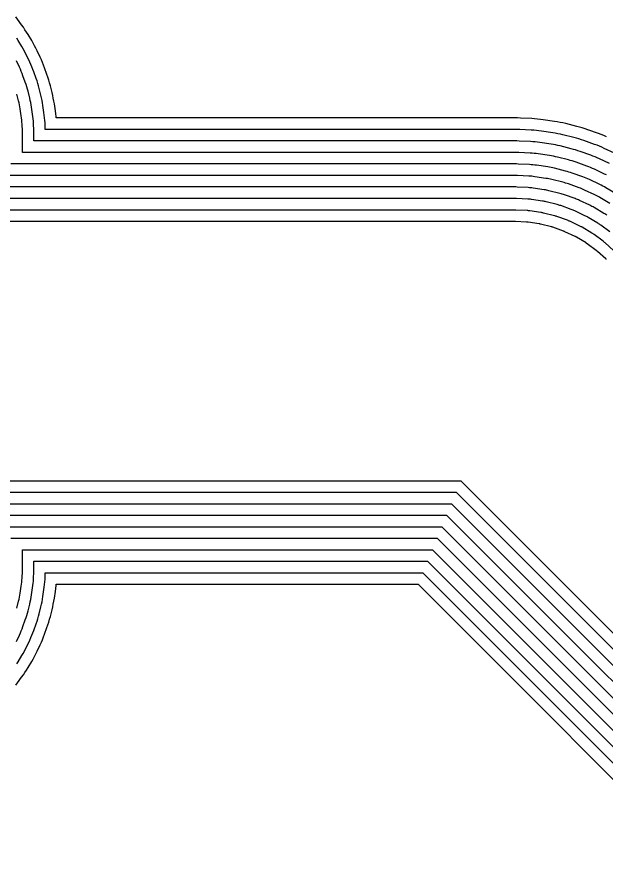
# Model space of a CAD drawing. Header units: metres. Extents: x 1.4 to 44.2, y 0.1 to 33.9.
# Drawn here: x 5.296 to 7.343, y 10.236 to 13.186 of the extents above; entities that cross this region are included whole.
import ezdxf

# ---------------------------------------------------------------- set-up
doc = ezdxf.new("R2010")
doc.units = ezdxf.units.M

msp = doc.modelspace()

# ---------------------------------------------------------------- linework, layer by layer
for points in [[(7.3443, 12.7696), (7.3351, 12.7735), (7.3257, 12.7773), (7.3163, 12.7808), (7.2793, 12.794), (7.2698, 12.7973), (7.2602, 12.8003), (7.2505, 12.8031), (7.2408, 12.8057), (7.2027, 12.8152), (7.1929, 12.8176), (7.1831, 12.8196), (7.1732, 12.8215), (7.1632, 12.8231), (7.1244, 12.8288), (7.1144, 12.8302), (7.1044, 12.8313), (7.0944, 12.8322), (7.0844, 12.8328), (7.0451, 12.8347), (7.0351, 12.8351), (7.025, 12.8352), (5.4322, 12.8352), (5.4318, 12.8397), (5.4307, 12.8497), (5.4294, 12.8597), (5.4258, 12.8839), (5.4242, 12.8939), (5.4223, 12.9038), (5.4202, 12.9136), (5.4179, 12.9234), (5.412, 12.9472), (5.4094, 12.9569), (5.4066, 12.9666), (5.4036, 12.9762), (5.4003, 12.9857), (5.392, 13.0088), (5.3885, 13.0182), (5.3848, 13.0276), (5.3808, 13.0368), (5.3766, 13.046), (5.3661, 13.0682), (5.3617, 13.0772), (5.3571, 13.0861), (5.3522, 13.0949), (5.3472, 13.1036), (5.3345, 13.1247), (5.3293, 13.1333), (5.3238, 13.1417), (5.3181, 13.15), (5.3122, 13.1581), (5.2976, 13.1778), (5.2915, 13.1859)], [(7.3719, 12.7124), (7.3364, 12.7292), (7.3281, 12.733), (7.3198, 12.7366), (7.3113, 12.74), (7.3028, 12.7431), (7.2658, 12.7564), (7.2572, 12.7593), (7.2486, 12.762), (7.2399, 12.7646), (7.2311, 12.7669), (7.193, 12.7764), (7.1842, 12.7785), (7.1753, 12.7804), (7.1663, 12.7821), (7.1574, 12.7835), (7.1185, 12.7893), (7.1095, 12.7905), (7.1005, 12.7915), (7.0915, 12.7923), (7.0824, 12.7928), (7.0432, 12.7948), (7.0341, 12.7951), (7.025, 12.7952), (5.3945, 12.7952), (5.3934, 12.8177), (5.3928, 12.8267), (5.392, 12.8358), (5.391, 12.8448), (5.3898, 12.8538), (5.3862, 12.8781), (5.3848, 12.887), (5.3831, 12.896), (5.3812, 12.9049), (5.3791, 12.9137), (5.3732, 12.9375), (5.3708, 12.9463), (5.3683, 12.955), (5.3656, 12.9636), (5.3626, 12.9722), (5.3544, 12.9953), (5.3512, 13.0038), (5.3478, 13.0123), (5.3442, 13.0206), (5.3405, 13.0289), (5.33, 13.0511), (5.326, 13.0592), (5.3218, 13.0673), (5.3174, 13.0752), (5.3129, 13.0831), (5.3002, 13.1041), (5.2955, 13.1119)], [(7.3548, 12.6763), (7.3193, 12.6931), (7.3119, 12.6964), (7.3044, 12.6996), (7.2969, 12.7026), (7.2893, 12.7055), (7.2524, 12.7187), (7.2447, 12.7213), (7.237, 12.7238), (7.2292, 12.726), (7.2214, 12.7281), (7.1833, 12.7376), (7.1754, 12.7395), (7.1675, 12.7412), (7.1595, 12.7427), (7.1515, 12.744), (7.1127, 12.7497), (7.1046, 12.7508), (7.0966, 12.7517), (7.0885, 12.7524), (7.0804, 12.7529), (7.0412, 12.7548), (7.0331, 12.7551), (7.025, 12.7552), (5.355, 12.7552), (5.355, 12.775), (5.3549, 12.7831), (5.3546, 12.7912), (5.3534, 12.8157), (5.3529, 12.8238), (5.3522, 12.8319), (5.3513, 12.8399), (5.3502, 12.8479), (5.3466, 12.8722), (5.3454, 12.8802), (5.3439, 12.8882), (5.3422, 12.8961), (5.3403, 12.904), (5.3344, 12.9278), (5.3323, 12.9356), (5.33, 12.9434), (5.3276, 12.9511), (5.325, 12.9588), (5.3167, 12.9819), (5.3139, 12.9894), (5.3109, 12.997), (5.3077, 13.0044), (5.3043, 13.0118), (5.2938, 13.034)], [(7.3441, 12.637), (7.3377, 12.6401), (7.3022, 12.6569), (7.2957, 12.6599), (7.2891, 12.6627), (7.2825, 12.6653), (7.2759, 12.6678), (7.2389, 12.681), (7.2322, 12.6833), (7.2254, 12.6855), (7.2185, 12.6875), (7.2116, 12.6893), (7.1736, 12.6988), (7.1666, 12.7005), (7.1597, 12.702), (7.1527, 12.7033), (7.1456, 12.7044), (7.1068, 12.7101), (7.0997, 12.7111), (7.0927, 12.7119), (7.0856, 12.7125), (7.0785, 12.7129), (7.0392, 12.7149), (7.0321, 12.7151), (7.025, 12.7152), (5.315, 12.7152), (5.315, 12.775), (5.3149, 12.7821), (5.3147, 12.7892), (5.3135, 12.8137), (5.313, 12.8209), (5.3124, 12.8279), (5.3116, 12.835), (5.3107, 12.8421), (5.3071, 12.8663), (5.3059, 12.8734), (5.3046, 12.8804), (5.3032, 12.8873), (5.3015, 12.8942), (5.2956, 12.918)], [(7.3759, 12.5722), (7.3422, 12.5924), (7.3369, 12.5955), (7.3315, 12.5984), (7.3261, 12.6013), (7.3206, 12.604), (7.2851, 12.6207), (7.2795, 12.6233), (7.2738, 12.6257), (7.2681, 12.628), (7.2624, 12.6301), (7.2254, 12.6434), (7.2196, 12.6454), (7.2138, 12.6472), (7.2079, 12.6489), (7.2019, 12.6505), (7.1638, 12.66), (7.1579, 12.6614), (7.1519, 12.6627), (7.1458, 12.6638), (7.1398, 12.6648), (7.1009, 12.6706), (7.0948, 12.6714), (7.0887, 12.6721), (7.0826, 12.6726), (7.0765, 12.673), (7.0373, 12.6749), (7.0311, 12.6751), (7.025, 12.6752), (5.275, 12.6752)], [(7.3553, 12.5379), (7.3216, 12.5581), (7.3172, 12.5607), (7.3127, 12.5632), (7.3081, 12.5655), (7.3035, 12.5678), (7.2679, 12.5846), (7.2633, 12.5867), (7.2585, 12.5888), (7.2537, 12.5907), (7.2489, 12.5925), (7.2119, 12.6057), (7.2071, 12.6074), (7.2021, 12.6089), (7.1972, 12.6104), (7.1922, 12.6117), (7.1541, 12.6212), (7.1491, 12.6224), (7.1441, 12.6235), (7.139, 12.6244), (7.1339, 12.6252), (7.0951, 12.631), (7.0899, 12.6317), (7.0848, 12.6323), (7.0797, 12.6327), (7.0745, 12.633), (7.0353, 12.635), (7.0302, 12.6351), (7.025, 12.6352), (5.235, 12.6352)], [(7.3452, 12.4968), (7.3418, 12.4991), (7.3383, 12.5014), (7.3347, 12.5036), (7.3011, 12.5238), (7.2975, 12.5259), (7.2938, 12.5279), (7.2901, 12.5298), (7.2863, 12.5316), (7.2508, 12.5484), (7.2471, 12.5502), (7.2432, 12.5518), (7.2393, 12.5534), (7.2354, 12.5548), (7.1985, 12.568), (7.1945, 12.5694), (7.1905, 12.5707), (7.1865, 12.5718), (7.1825, 12.5729), (7.1444, 12.5824), (7.1403, 12.5834), (7.1363, 12.5843), (7.1322, 12.585), (7.128, 12.5857), (7.0892, 12.5914), (7.085, 12.592), (7.0809, 12.5925), (7.0767, 12.5928), (7.0726, 12.5931), (7.0334, 12.595), (7.0292, 12.5952), (7.025, 12.5952), (5.195, 12.5952)], [(7.3563, 12.4388), (7.3248, 12.4622), (7.3222, 12.4641), (7.3196, 12.4659), (7.3169, 12.4676), (7.3142, 12.4693), (7.2805, 12.4895), (7.2777, 12.4911), (7.2749, 12.4926), (7.2721, 12.4941), (7.2692, 12.4955), (7.2337, 12.5123), (7.2308, 12.5136), (7.2279, 12.5149), (7.2249, 12.516), (7.222, 12.5171), (7.185, 12.5304), (7.182, 12.5314), (7.1789, 12.5324), (7.1759, 12.5333), (7.1728, 12.5341), (7.1347, 12.5436), (7.1316, 12.5444), (7.1284, 12.545), (7.1253, 12.5456), (7.1222, 12.5461), (7.0833, 12.5519), (7.0802, 12.5523), (7.077, 12.5527), (7.0738, 12.5529), (7.0706, 12.5531), (7.0314, 12.5551), (7.0282, 12.5552), (7.025, 12.5552), (5.155, 12.5552)], [(7.3684, 12.3747), (7.3393, 12.4011), (7.3377, 12.4025), (7.336, 12.4039), (7.3343, 12.4053), (7.3325, 12.4067), (7.301, 12.4301), (7.2992, 12.4313), (7.2974, 12.4326), (7.2955, 12.4338), (7.2936, 12.435), (7.2599, 12.4552), (7.258, 12.4563), (7.2561, 12.4573), (7.2541, 12.4583), (7.2521, 12.4593), (7.2166, 12.4761), (7.2146, 12.477), (7.2126, 12.4779), (7.2106, 12.4787), (7.2085, 12.4795), (7.1715, 12.4927), (7.1694, 12.4934), (7.1673, 12.4941), (7.1652, 12.4947), (7.1631, 12.4953), (7.125, 12.5048), (7.1228, 12.5053), (7.1206, 12.5058), (7.1185, 12.5062), (7.1163, 12.5065), (7.0774, 12.5123), (7.0753, 12.5126), (7.0731, 12.5129), (7.0709, 12.513), (7.0687, 12.5132), (7.0294, 12.5151), (7.0272, 12.5152), (7.025, 12.5152), (5.115, 12.5152)], [(7.3434, 12.3434), (7.3425, 12.3442), (7.3416, 12.345), (7.3125, 12.3714), (7.3116, 12.3722), (7.3106, 12.373), (7.3097, 12.3738), (7.3087, 12.3745), (7.2771, 12.3979), (7.2761, 12.3986), (7.2751, 12.3993), (7.2741, 12.4), (7.2731, 12.4007), (7.2394, 12.4208), (7.2383, 12.4215), (7.2372, 12.4221), (7.2361, 12.4226), (7.235, 12.4232), (7.1995, 12.4399), (7.1984, 12.4405), (7.1973, 12.4409), (7.1962, 12.4414), (7.195, 12.4418), (7.158, 12.4551), (7.1569, 12.4555), (7.1557, 12.4558), (7.1545, 12.4562), (7.1533, 12.4565), (7.1152, 12.466), (7.114, 12.4663), (7.1128, 12.4666), (7.1116, 12.4668), (7.1104, 12.467), (7.0716, 12.4727), (7.0704, 12.4729), (7.0691, 12.473), (7.0679, 12.4731), (7.0667, 12.4732), (7.0275, 12.4752), (7.0262, 12.4752), (7.025, 12.4752), (5.075, 12.4752)], [(5.075, 11.5748), (6.8385, 11.5748), (8.0067, 10.4067)], [(5.115, 11.5348), (6.822, 11.5348), (7.9784, 10.3784)], [(5.155, 11.4948), (6.8054, 11.4948), (7.9501, 10.3501)], [(5.195, 11.4548), (6.7888, 11.4548), (7.9218, 10.3218)], [(5.235, 11.4148), (6.7723, 11.4148), (7.8936, 10.2935)], [(5.275, 11.3748), (6.7557, 11.3748), (7.8653, 10.2652)], [(5.2956, 11.132), (5.3015, 11.1558), (5.3032, 11.1627), (5.3046, 11.1697), (5.3059, 11.1767), (5.3071, 11.1837), (5.3107, 11.208), (5.3116, 11.215), (5.3124, 11.2221), (5.313, 11.2292), (5.3135, 11.2363), (5.3147, 11.2608), (5.3149, 11.2679), (5.315, 11.275), (5.315, 11.3348), (6.7391, 11.3348), (7.837, 10.2369)], [(5.2938, 11.0161), (5.3043, 11.0382), (5.3077, 11.0456), (5.3109, 11.0531), (5.3139, 11.0606), (5.3167, 11.0682), (5.325, 11.0913), (5.3276, 11.0989), (5.33, 11.1066), (5.3323, 11.1144), (5.3344, 11.1223), (5.3403, 11.1461), (5.3422, 11.1539), (5.3439, 11.1619), (5.3454, 11.1698), (5.3466, 11.1778), (5.3502, 11.2021), (5.3513, 11.2101), (5.3522, 11.2182), (5.3529, 11.2262), (5.3534, 11.2343), (5.3546, 11.2588), (5.3549, 11.2669), (5.355, 11.275), (5.355, 11.2948), (6.7226, 11.2948), (7.8087, 10.2087)], [(5.2955, 10.9382), (5.3002, 10.9459), (5.3129, 10.9669), (5.3174, 10.9748), (5.3218, 10.9827), (5.326, 10.9908), (5.33, 10.999), (5.3405, 11.0211), (5.3442, 11.0294), (5.3478, 11.0377), (5.3512, 11.0462), (5.3544, 11.0547), (5.3626, 11.0778), (5.3656, 11.0864), (5.3683, 11.095), (5.3708, 11.1038), (5.3732, 11.1125), (5.3791, 11.1363), (5.3812, 11.1452), (5.3831, 11.1541), (5.3848, 11.163), (5.3862, 11.1719), (5.3898, 11.1962), (5.391, 11.2052), (5.392, 11.2142), (5.3928, 11.2233), (5.3934, 11.2324), (5.3945, 11.2548), (6.706, 11.2548), (7.7804, 10.1804)], [(5.2915, 10.8642), (5.2976, 10.8722), (5.3122, 10.8919), (5.3181, 10.9), (5.3238, 10.9083), (5.3293, 10.9168), (5.3345, 10.9253), (5.3472, 10.9464), (5.3522, 10.9551), (5.3571, 10.9639), (5.3617, 10.9728), (5.3661, 10.9819), (5.3766, 11.004), (5.3808, 11.0132), (5.3848, 11.0224), (5.3885, 11.0318), (5.392, 11.0412), (5.4003, 11.0643), (5.4036, 11.0738), (5.4066, 11.0834), (5.4094, 11.0931), (5.412, 11.1028), (5.4179, 11.1266), (5.4202, 11.1364), (5.4223, 11.1463), (5.4242, 11.1561), (5.4258, 11.1661), (5.4294, 11.1903), (5.4307, 11.2003), (5.4318, 11.2103), (5.4322, 11.2148), (6.6894, 11.2148), (7.7522, 10.1521)]]:
    msp.add_lwpolyline(points)

doc.saveas('drawing.dxf')
